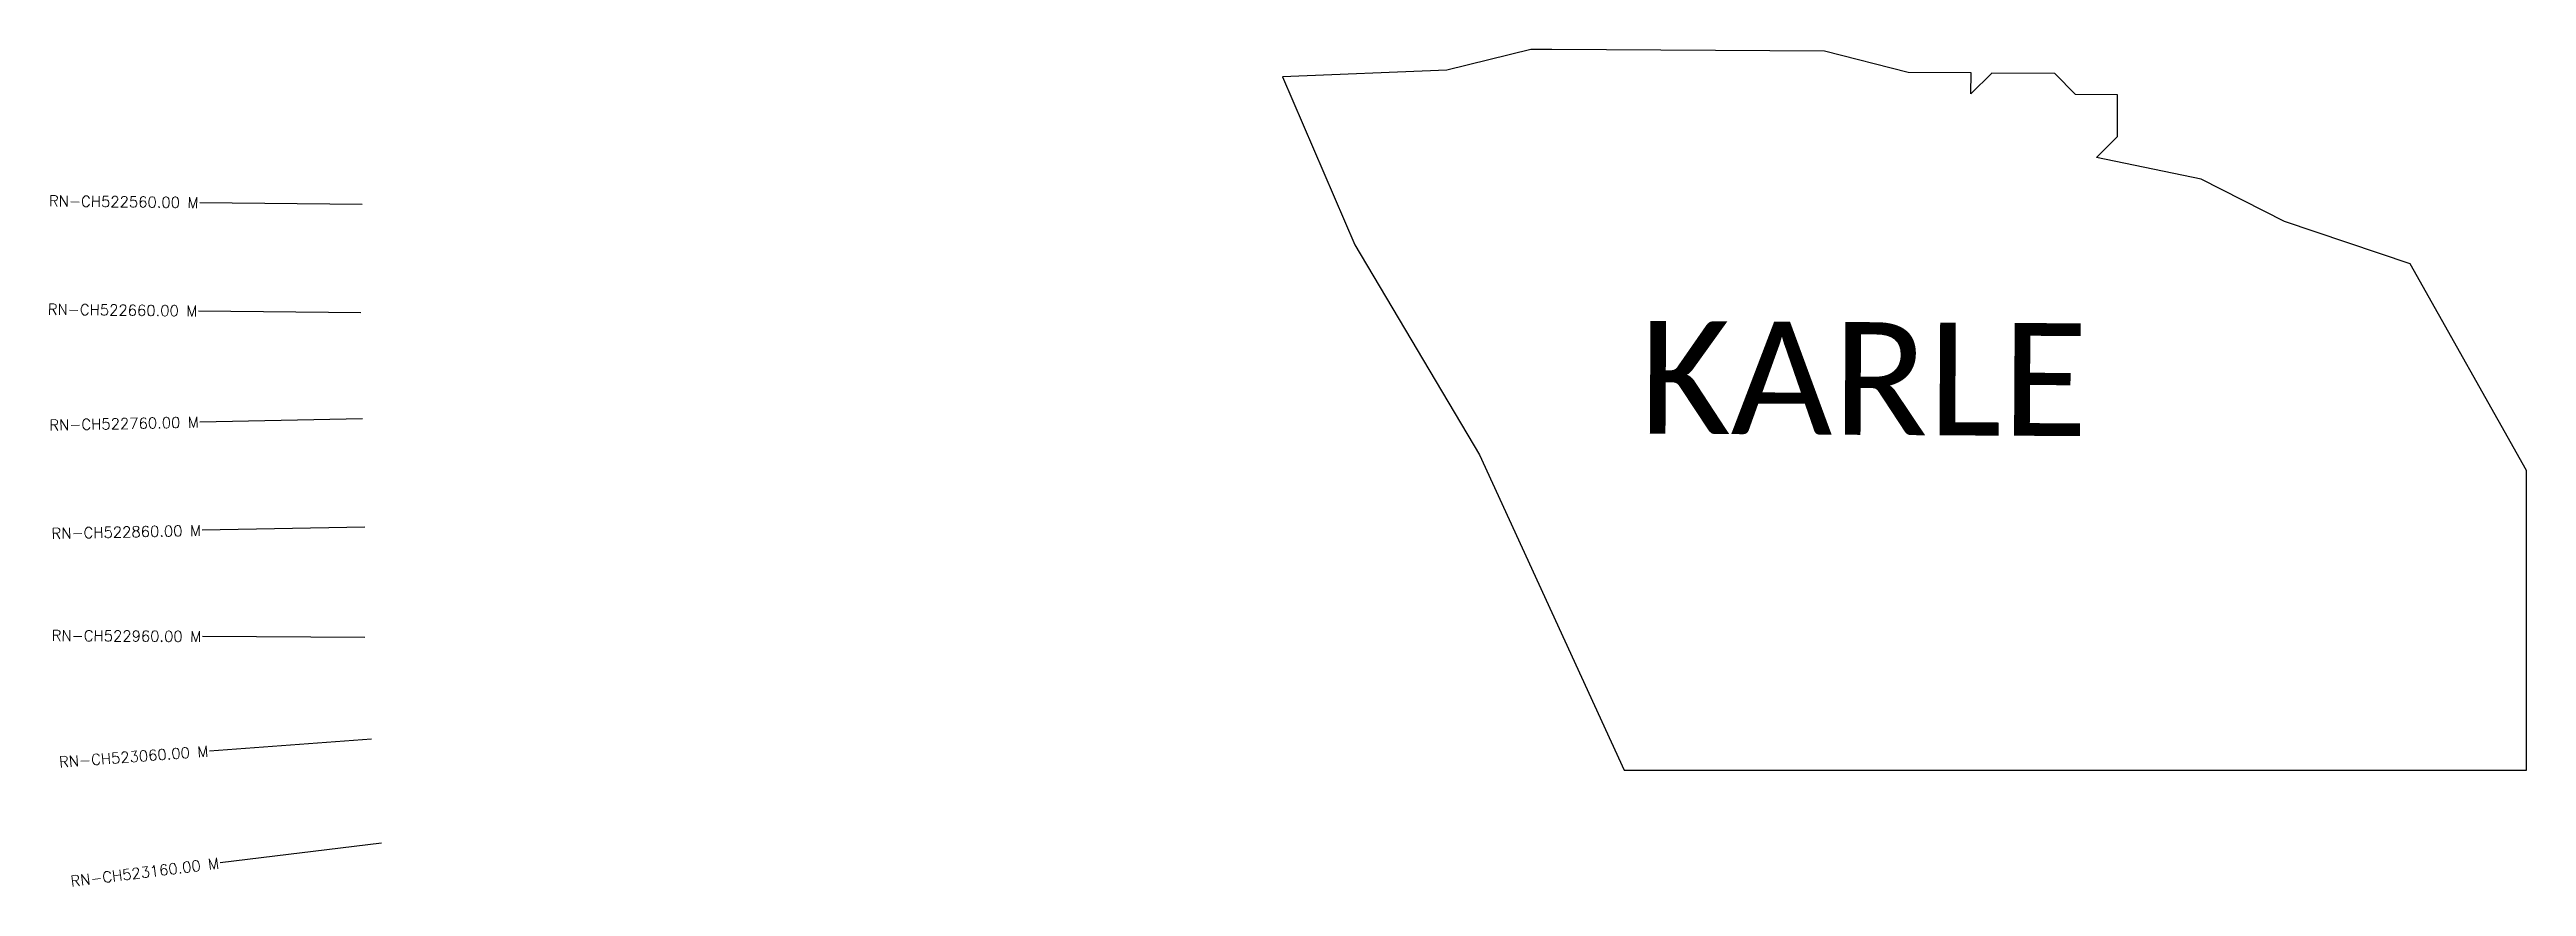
# Model space of a CAD drawing. Header units: metres. Extents: x 318159 to 320443, y 1877042 to 1877814.
import ezdxf
from ezdxf.enums import TextEntityAlignment as Align

# ---------------------------------------------------------------- set-up
doc = ezdxf.new("R2010")
doc.units = ezdxf.units.M
for name, color, linetype in [('CS', 134, 'Continuous'), ('CSMark', 6, 'Continuous'), ('VILLAGE BOUNDRY', 10, 'Continuous'), ('VILLAGE NAME', 250, 'Continuous')]:
    doc.layers.add(name, color=color, linetype=linetype)
doc.styles.get("Standard").update_dxf_attribs({"font": 'simplex.shx'})

msp = doc.modelspace()

# ---------------------------------------------------------------- linework, layer by layer
at = {"layer": 'CS'}
for p, q in [((318447, 1877671.3), (318297, 1877673)), ((318447, 1877671.3), (318297, 1877673)), ((318445.8, 1877571.3), (318295.9, 1877573)), ((318445.8, 1877571.3), (318295.9, 1877573)), ((318447.2, 1877473.7), (318297.3, 1877470.6)), ((318447.2, 1877473.7), (318297.3, 1877470.6)), ((318449.3, 1877373.7), (318299.3, 1877370.7)), ((318449.3, 1877373.7), (318299.3, 1877370.7)), ((318449.5, 1877271.7), (318299.5, 1877272.7)), ((318449.5, 1877271.7), (318299.5, 1877272.7)), ((318455.6, 1877177.9), (318306, 1877166.9)), ((318455.6, 1877177.9), (318306, 1877166.9)), ((318464.8, 1877082.1), (318315.9, 1877063.8)), ((318464.8, 1877082.1), (318315.9, 1877063.8))]:
    msp.add_line(p, q, dxfattribs=at)
at = {"layer": 'VILLAGE BOUNDRY'}
msp.add_lwpolyline([(320336.1, 1877616.5), (320220.2, 1877655.8), (320143.1, 1877694.9), (320046.5, 1877714.8), (320065.9, 1877734), (320066.1, 1877772.7), (320027.4, 1877773), (320008.2, 1877792.4), (319950.2, 1877792.7), (319930.8, 1877773.5), (319930.9, 1877792.8), (319872.9, 1877793.1), (319795.6, 1877812.9), (319544.1, 1877814.3), (319524.8, 1877814.4), (319447.3, 1877795.5), (319295.7, 1877789.3), (319362.5, 1877634.3), (319477.4, 1877440.3), (319611.1, 1877149.5), (319978.2, 1877149.5), (320257.2, 1877149.5), (320443.2, 1877149.5), (320443.2, 1877426)], close=True, dxfattribs=at)
msp.add_lwpolyline([(320336.1, 1877616.5), (320220.2, 1877655.8), (320143.1, 1877694.9), (320046.5, 1877714.8), (320065.9, 1877734), (320066.1, 1877772.7), (320027.4, 1877773), (320008.2, 1877792.4), (319950.2, 1877792.7), (319930.8, 1877773.5), (319930.9, 1877792.8), (319872.9, 1877793.1), (319795.6, 1877812.9), (319544.1, 1877814.3), (319524.8, 1877814.4), (319447.3, 1877795.5), (319295.7, 1877789.3), (319362.5, 1877634.3), (319477.4, 1877440.3), (319611.1, 1877149.5), (319978.2, 1877149.5), (320257.2, 1877149.5), (320443.2, 1877149.5), (320443.2, 1877426)], close=True, dxfattribs=at)

# ---------------------------------------------------------------- texts
at = {"layer": 'CSMark'}
for s, rotation, p in [('RN-CH522560.00 M', 359.3215, (318296, 1877673.1)), ('RN-CH522560.00 M', 359.3215, (318296, 1877673.1)), ('RN-CH522660.00 M', 359.3215, (318294.9, 1877573.1)), ('RN-CH522660.00 M', 359.3215, (318294.9, 1877573.1)), ('RN-CH522760.00 M', 1.1708, (318296.3, 1877470.6)), ('RN-CH522760.00 M', 1.1708, (318296.3, 1877470.6)), ('RN-CH522860.00 M', 1.1708, (318298.3, 1877370.6)), ('RN-CH522860.00 M', 1.1708, (318298.3, 1877370.6)), ('RN-CH522960.00 M', 359.6289, (318298.5, 1877272.7)), ('RN-CH522960.00 M', 359.6289, (318298.5, 1877272.7)), ('RN-CH523060.00 M', 4.2074, (318305, 1877166.9)), ('RN-CH523060.00 M', 4.2074, (318305, 1877166.9)), ('RN-CH523160.00 M', 7.0279, (318314.9, 1877063.6)), ('RN-CH523160.00 M', 7.0279, (318314.9, 1877063.6))]:
    msp.add_text(s, height=10, rotation=rotation, dxfattribs=at).set_placement(p, align=Align.MIDDLE_RIGHT)
at = {"layer": 'VILLAGE NAME', "insert": (319625.4, 1877564), "char_height": 104.042, "attachment_point": 1, "rotation": 359.6762}
msp.add_mtext_dynamic_manual_height_columns('{\\fCalibri|b0|i0|c0|p34;KARLE}', width=619.922, gutter_width=520.2, heights=[0], dxfattribs=at)
msp.add_mtext_dynamic_manual_height_columns('{\\fCalibri|b0|i0|c0|p34;KARLE}', width=619.922, gutter_width=520.2, heights=[0], dxfattribs=at)

doc.saveas('drawing.dxf')
